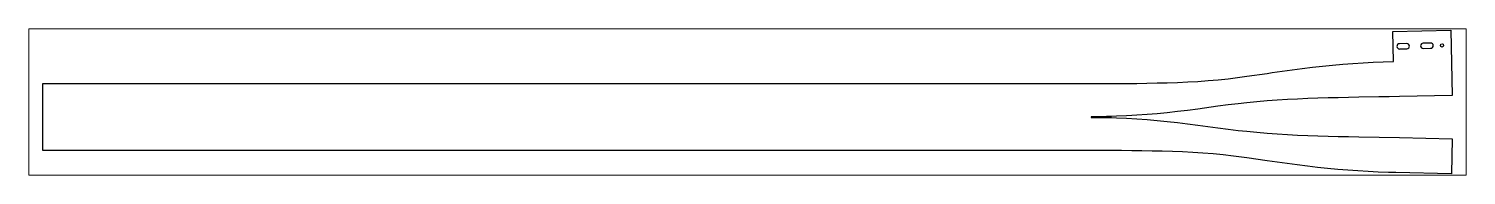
# Paper-space layout 'Layout1' of a CAD drawing. Header units: millimetres. Extents: x 0 to 257, y 84 to 111.
# The model-space entities are those that its viewports show. They can reach past a viewport. Long polylines and large blocks are cut down to what shows.
import ezdxf

# ---------------------------------------------------------------- set-up
doc = ezdxf.new("R2010")
doc.units = ezdxf.units.MM
doc.header["$LTSCALE"] = 25
doc.layers.add('3_Pezzi', color=7, linetype='Continuous')
doc.layers.add('5_Bulloni', color=7, linetype='Continuous')

msp = doc.modelspace()

# ---------------------------------------------------------------- linework, layer by layer
at = {"layer": '3_Pezzi', "color": 3, "linetype": 'Continuous'}
for p, q in [((2684.1, 140.5), (2799.2, 143)), ((2799.2, 143), (2802.1, 13)), ((2685.4, 80.4), (2684.1, 140.5)), ((2434.1, 56.9), (2444.1, 58.4)), ((2444.1, 58.4), (2464.1, 61.2)), ((2464.1, 61.2), (2484.1, 64)), ((2484.1, 64), (2504.1, 66.6)), ((2504.1, 66.6), (2524.2, 69)), ((2524.2, 69), (2544.3, 71.2)), ((2544.3, 71.2), (2564.4, 73.3)), ((2564.4, 73.3), (2584.5, 75.1)), ((2584.5, 75.1), (2604.7, 76.6)), ((2604.7, 76.6), (2624.8, 78)), ((2624.8, 78), (2645, 79)), ((2645, 79), (2665.2, 79.9)), ((2665.2, 79.9), (2685.4, 80.4)), ((0, -96.5), (0, 36.5)), ((0, 36.5), (2084.2, 36.5)), ((2084.2, 36.5), (2104.4, 36.6)), ((2104.4, 36.6), (2114.5, 36.6)), ((2114.5, 36.6), (2134.7, 36.7)), ((2134.7, 36.7), (2154.9, 36.9)), ((2154.9, 36.9), (2175.1, 37.1)), ((2175.1, 37.1), (2195.3, 37.5)), ((2195.3, 37.5), (2215.5, 37.9)), ((2215.5, 37.9), (2235.7, 38.4)), ((2235.7, 38.4), (2255.9, 39.1)), ((2255.9, 39.1), (2276.2, 40)), ((2276.2, 40), (2296.5, 41.1)), ((2296.5, 41.1), (2316.7, 42.5)), ((2316.7, 42.5), (2336.8, 44.3)), ((2336.8, 44.3), (2356.9, 46.4)), ((2356.9, 46.4), (2394.1, 51.1)), ((2394.1, 51.1), (2434.1, 56.9)), ((2413.9, 0.3), (2393.7, -1.7)), ((2434, 2), (2413.9, 0.3)), ((2454.2, 3.5), (2434, 2)), ((2474.4, 4.7), (2454.2, 3.5)), ((2494.8, 5.8), (2474.4, 4.7)), ((2515, 6.7), (2494.8, 5.8)), ((2535.3, 7.4), (2515, 6.7)), ((2555.5, 8), (2535.3, 7.4)), ((2575.7, 8.5), (2555.5, 8)), ((2596, 8.9), (2575.7, 8.5)), ((2616.2, 9.3), (2596, 8.9)), ((2656.6, 10), (2616.2, 9.3)), ((2676.8, 10.4), (2656.6, 10)), ((2697.1, 10.7), (2676.8, 10.4)), ((2802.1, 13), (2697.1, 10.7)), ((2134.7, -28.5), (2124.6, -28.8)), ((2154.9, -27.6), (2134.7, -28.5)), ((2165, -27.1), (2154.9, -27.6)), ((2175.1, -26.5), (2165, -27.1)), ((2195.4, -25), (2175.1, -26.5)), ((2215.6, -23.3), (2195.4, -25)), ((2235.7, -21.3), (2215.6, -23.3)), ((2255.9, -19.1), (2235.7, -21.3)), ((2276, -16.6), (2255.9, -19.1)), ((2296.1, -14), (2276, -16.6)), ((2336.4, -8.4), (2296.1, -14)), ((2356.5, -5.9), (2336.4, -8.4)), ((2376.6, -3.5), (2356.5, -5.9)), ((2393.7, -1.7), (2376.6, -3.5)), ((2094.3, -29.4), (2084.2, -29.4)), ((2084.2, -29.4), (2084.2, -30.6)), ((2084.2, -30.6), (2094.3, -30.6)), ((2104.4, -29.3), (2094.3, -29.4)), ((2094.3, -30.6), (2104.4, -30.7)), ((2114.5, -29.1), (2104.4, -29.3)), ((2104.4, -30.7), (2114.5, -30.9)), ((2124.6, -28.8), (2114.5, -29.1)), ((2114.5, -30.9), (2124.6, -31.1)), ((2124.6, -31.1), (2134.7, -31.5)), ((2134.7, -31.5), (2154.9, -32.4)), ((2154.9, -32.4), (2175.1, -33.5)), ((2175.1, -33.5), (2195.4, -35)), ((2195.4, -35), (2215.6, -36.7)), ((2215.6, -36.7), (2235.7, -38.7)), ((2235.7, -38.7), (2255.9, -40.9)), ((2255.9, -40.9), (2276, -43.4)), ((2276, -43.4), (2296.1, -46)), ((2296.1, -46), (2336.4, -51.6)), ((2336.4, -51.6), (2356.5, -54.1)), ((2356.5, -54.1), (2376.6, -56.5)), ((2376.6, -56.5), (2393.7, -58.3)), ((2393.7, -58.3), (2413.9, -60.3)), ((2413.9, -60.3), (2434, -62)), ((2434, -62), (2454.2, -63.5)), ((2454.2, -63.5), (2474.4, -64.7)), ((2474.4, -64.7), (2494.8, -65.8)), ((2494.8, -65.8), (2515, -66.7)), ((2515, -66.7), (2535.3, -67.4)), ((2535.3, -67.4), (2555.5, -68)), ((2555.5, -68), (2575.7, -68.5)), ((2575.7, -68.5), (2596, -68.9)), ((2596, -68.9), (2616.2, -69.3)), ((2616.2, -69.3), (2697.1, -70.7)), ((2697.1, -70.7), (2802.1, -73)), ((2802.1, -73), (2800.5, -143)), ((2084.2, -96.5), (0, -96.5)), ((2124.6, -96.7), (2084.2, -96.5)), ((2144.8, -96.8), (2124.6, -96.7)), ((2165, -97), (2144.8, -96.8)), ((2185.2, -97.3), (2165, -97)), ((2205.4, -97.6), (2185.2, -97.3)), ((2225.6, -98.1), (2205.4, -97.6)), ((2245.8, -98.7), (2225.6, -98.1)), ((2265.9, -99.5), (2245.8, -98.7)), ((2286.4, -100.5), (2265.9, -99.5)), ((2306.6, -101.8), (2286.4, -100.5)), ((2326.7, -103.4), (2306.6, -101.8)), ((2346.9, -105.3), (2326.7, -103.4)), ((2367, -107.6), (2346.9, -105.3)), ((2394.1, -111.1), (2367, -107.6)), ((2434.1, -116.9), (2394.1, -111.1)), ((2454.1, -119.8), (2434.1, -116.9)), ((2474.1, -122.6), (2454.1, -119.8)), ((2494.1, -125.3), (2474.1, -122.6)), ((2514.2, -127.8), (2494.1, -125.3)), ((2534.2, -130.1), (2514.2, -127.8)), ((2554.3, -132.3), (2534.2, -130.1)), ((2574.5, -134.2), (2554.3, -132.3)), ((2594.6, -135.9), (2574.5, -134.2)), ((2614.8, -137.3), (2594.6, -135.9)), ((2634.9, -138.5), (2614.8, -137.3)), ((2655.1, -139.5), (2634.9, -138.5)), ((2675.3, -140.2), (2655.1, -139.5)), ((2690.1, -140.6), (2675.3, -140.2)), ((2800.5, -143), (2690.1, -140.6))]:
    msp.add_line(p, q, dxfattribs=at)
at = {"layer": '5_Bulloni', "color": 4, "linetype": 'Continuous'}
for p, q in [((2711.8, 116.3), (2697.3, 116)), ((2759, 117.4), (2744.5, 117)), ((2697.5, 105.5), (2712, 105.8)), ((2744.8, 106.5), (2759.3, 106.9))]:
    msp.add_line(p, q, dxfattribs=at)
at = {"layer": '5_Bulloni', "color": 2, "linetype": 'Continuous'}
msp.add_circle((2781.9, 112.6), 3.25, dxfattribs=at)
at = {"layer": '5_Bulloni', "color": 4, "linetype": 'Continuous'}
for centre, start, end in [((2697.4, 110.7), 91.2417, 271.2417), ((2711.9, 111.1), 271.2444, 91.2417), ((2744.7, 111.8), 91.2444, 271.2417), ((2759.2, 112.1), 271.2417, 91.2417)]:
    msp.add_arc(centre, 5.25, start, end, dxfattribs=at)

psp = doc.layouts.get("Layout1")

# ---------------------------------------------------------------- viewports
at = {"layer": '0'}
psp.add_viewport(center=(128.5, 97.5), size=(257, 26.2263), view_center_point=(1401.03, 0), view_height=291.6637, dxfattribs=at)

doc.saveas('drawing.dxf')
